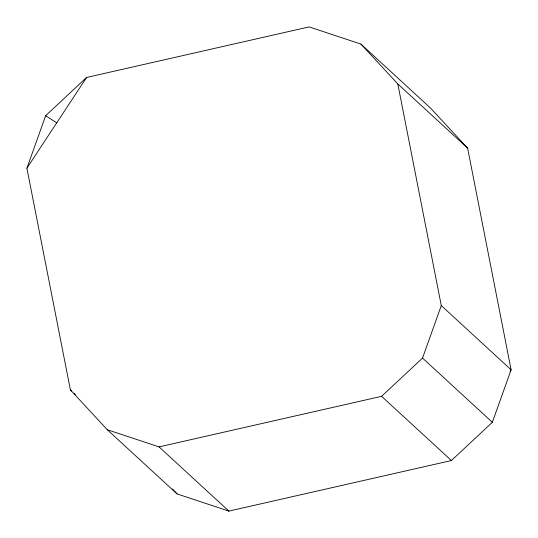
<?xml version="1.0" encoding="UTF-8"?>
<svg xmlns="http://www.w3.org/2000/svg" width="538" height="538" viewBox="0 0 538 538"><rect width="100%" height="100%" fill="white"/><g stroke="black" fill="none" stroke-linecap="round" stroke-linejoin="round"><path stroke-width="0.81" d="M26.9 168.206L45.656 115.71L86.584 77.465L309.128 26.9L360.924 44.076L430.736 108.286L467.616 148.145L511.1 369.794L492.344 422.29L451.416 460.535L228.872 511.1L177.076 493.924L107.264 429.714L70.384 389.855L26.9 168.206L86.584 77.465M107.264 429.714L159.06 446.89L381.603 396.324L422.532 358.086L441.288 305.584L397.804 83.935L360.924 44.076M510.179 371.193L511.1 369.794L441.288 305.584M466.204 147.237L467.616 148.145L397.804 83.935M45.656 115.71L56.746 122.839M227.466 510.192L228.872 511.1L159.06 446.89M422.532 358.086L492.344 422.29M381.603 396.324L451.416 460.535M70.384 389.855L71.621 390.991M74.096 393.265L75.327 394.401M172.537 489.022L177.076 493.924"/></g></svg>
